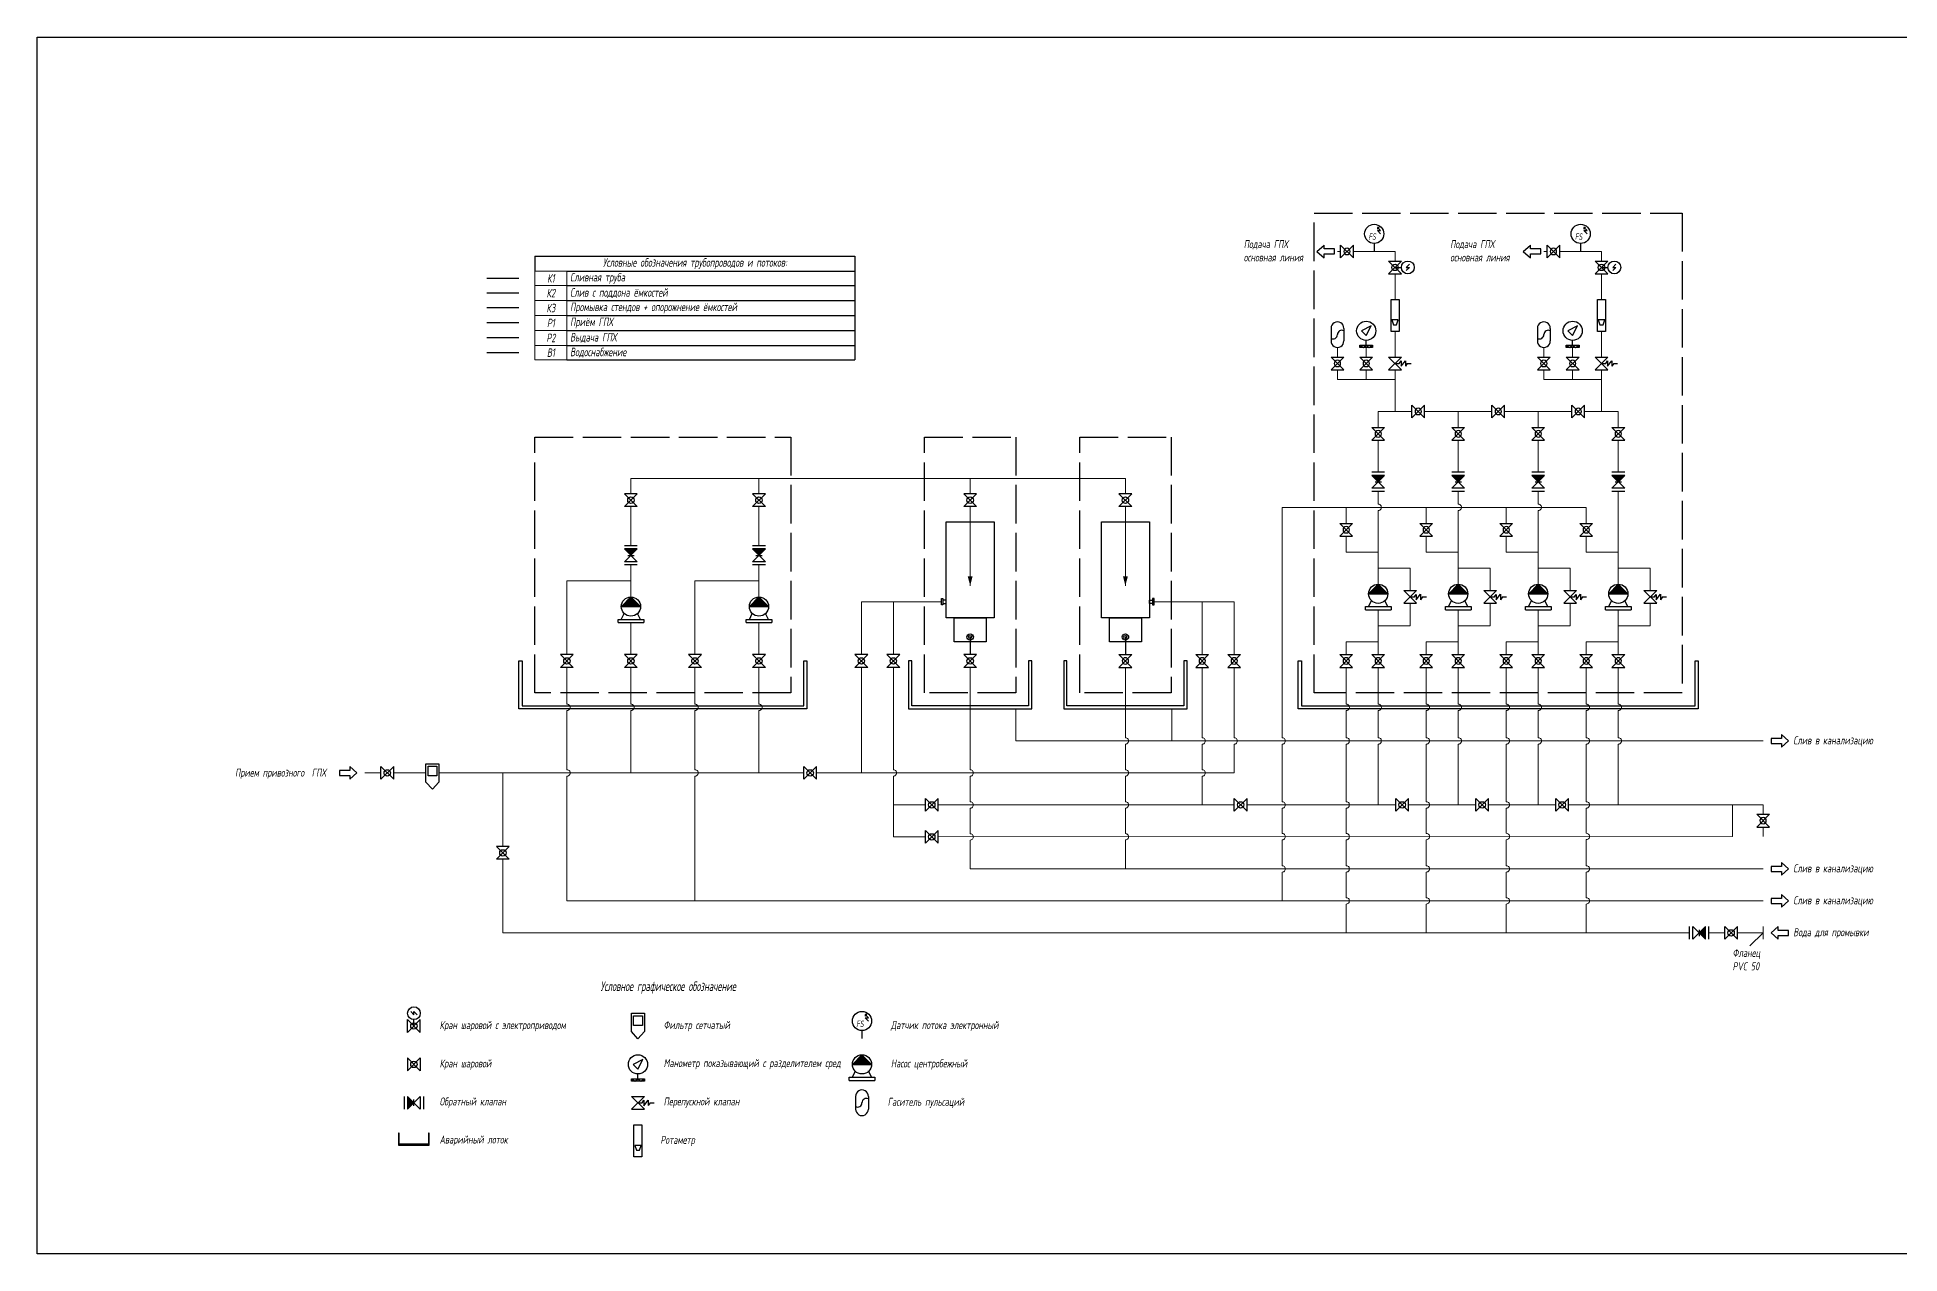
# Model space of a CAD drawing. Header units: inches. Extents: x -98789 to 102479, y -41186 to 39392.
# Drawn here: x -11985 to 46210, y -41186 to -3160 of the extents above; entities that cross this region are included whole.
import ezdxf

# ---------------------------------------------------------------- set-up
doc = ezdxf.new("R2010")
doc.units = ezdxf.units.IN
doc.header["$MEASUREMENT"] = 0
doc.linetypes.add('ACAD_ISO02W100', pattern=[15, 12, -3])
doc.layers.add('1', color=7, linetype='Continuous')
doc.layers.add('система', color=1, linetype='Continuous')
for name, color, linetype, lineweight, true_color in [('В1+', 7, 'Continuous', 0, 0x0080ff), ('К1+', 7, 'Continuous', 0, 0xc85014), ('К2+', 7, 'Continuous', 0, 0xf0503c), ('К3+', 7, 'Continuous', 0, 0x823c3c), ('Р1+', 7, 'Continuous', 0, 0xff0080), ('Р2+', 7, 'Continuous', 0, 0xff80ff)]:
    doc.layers.add(name, color=color, linetype=linetype, lineweight=lineweight, true_color=true_color)
doc.layers.add('Надписи', color=7, linetype='Continuous', true_color=0x93278f)
doc.styles.add('Eskd знаки', font='eskd.shx', dxfattribs={"width": 0.8, "oblique": 10})

# ---------------------------------------------------------------- blocks, each defined once
blk = doc.blocks.new('Насос')
h = blk.add_hatch(color=256)
h.dxf.hatch_style = 1
h.paths.add_polyline_path([(299, 0), (0, 300), (-299, 0)])
for p, q in [((-300, 0), (300, 0)), ((-400, -500), (-400, -400)), ((-400, -400), (400, -400)), ((-400, -500), (400, -500)), ((-300, -400), (-208, -216)), ((300, -400), (208, -216)), ((400, -400), (400, -500))]:
    blk.add_line(p, q)
at = {"ltscale": 10}
for q in [(-299, 0), (299, 0)]:
    blk.add_line((0, 300), q, dxfattribs=at)
blk.add_circle((0, 0), 300)
blk = doc.blocks.new('Ёмкость №2')
for points in [[(-750, 1500), (750, 1500), (750, -1500), (-750, -1500)], [(750, -950), (850, -950), (850, -1050), (750, -1050)], [(900, -900), (850, -900), (850, -1100), (900, -1100)], [(-500, -1500), (500, -1500), (500, -2250), (-500, -2250)]]:
    blk.add_lwpolyline(points, close=True)
for radius in [100, 50]:
    blk.add_circle((0, -2100), radius)
blk = doc.blocks.new('*T6')
at = {"color": 0, "linetype": 'ByBlock', "lineweight": -2, "transparency": 16777216}
for p, q in [((0, 0), (10000, 0)), ((0, 0), (0, -467)), ((10000, 0), (10000, -3244)), ((1000, -467), (10000, -467)), ((1000, -922), (10000, -922)), ((1000, -1389), (10000, -1389)), ((1000, -1856), (10000, -1856)), ((1000, -2322), (10000, -2322)), ((1000, -2789), (10000, -2789)), ((1000, -3244), (10000, -3244))]:
    blk.add_line(p, q, dxfattribs=at)
at = {"color": 7, "linetype": 'ByBlock', "lineweight": 15, "transparency": 16777216}
for p, q in [((0, -467), (1000, -467)), ((0, -467), (0, -3244)), ((1000, -467), (1000, -3244)), ((0, -922), (1000, -922)), ((0, -1389), (1000, -1389)), ((0, -1856), (1000, -1856)), ((0, -2322), (1000, -2322)), ((0, -2789), (1000, -2789)), ((0, -3244), (1000, -3244))]:
    blk.add_line(p, q, dxfattribs=at)
at = {"color": 0, "transparency": 16777216, "style": 'Eskd знаки'}
for s, insert, char_height, width, attachment_point in [('К1', (500, -694), 266.7, 910, 5), ('Сливная труба', (1100, -694), 266.67, 8800.02, 4), ('Условные обозначения трубопроводов и потоков:', (5000, -233), 266.67, 9997.82, 5), ('К2', (500, -1156), 266.7, 910, 5), ('Слив с поддона ёмкостей', (1100, -1156), 266.67, 8800.02, 4), ('К3', (500, -1622), 266.7, 910, 5), ('Промывка стендов + опорожнение ёмкостей', (1100, -1622), 266.67, 8800.02, 4), ('Р1', (500, -2089), 266.7, 910, 5), ('Приём ГПХ', (1100, -2089), 266.7, 8800.02, 4), ('Р2', (500, -2556), 266.7, 910, 5), ('В1', (500, -3017), 266.7, 910, 5), ('Выдача ГПХ', (1100, -2556), 266.7, 8800.02, 4), ('Водоснабжение', (1100, -3017), 266.67, 8800.02, 4)]:
    blk.add_mtext(s, dxfattribs=dict(at, insert=insert, char_height=char_height, width=width, attachment_point=attachment_point))
blk = doc.blocks.new('Кран шаровой')
for p, q in [((-200, 200), (-200, -200)), ((200, -200), (-200, 200)), ((200, 200), (-200, -200)), ((200, 200), (200, -200))]:
    blk.add_line(p, q)
blk.add_circle((0, 0), 100)
blk = doc.blocks.new('Обратный клапан')
h = blk.add_hatch(color=256)
h.dxf.hatch_style = 1
h.paths.add_polyline_path([(-200, 200), (-200, -200), (0, 0)])
for p, q in [((-300, 200), (-300, -200)), ((-200, 200), (-200, -200)), ((-200, -200), (200, 200)), ((-200, 200), (200, -200)), ((0, -100), (0, 100)), ((200, 200), (200, -200)), ((300, 200), (300, -200))]:
    blk.add_line(p, q)
blk = doc.blocks.new('Емкость №1')
for points in [[(-750, 1500), (750, 1500), (750, -1500), (-750, -1500)], [(-900, -900), (-850, -900), (-850, -1100), (-900, -1100)], [(-750, -950), (-850, -950), (-850, -1050), (-750, -1050)], [(-500, -1500), (500, -1500), (500, -2250), (-500, -2250)]]:
    blk.add_lwpolyline(points, close=True)
for radius in [100, 50]:
    blk.add_circle((0, -2100), radius)
blk = doc.blocks.new('Фильтр сетчатый')
for q in [(0, -285), (405, -285)]:
    blk.add_line((202, -509), q)
blk.add_lwpolyline([(0, -285), (0, 285), (405, 285), (405, -285)])
blk.add_lwpolyline([(64, 210), (340, 210), (340, -95), (64, -95)], close=True)
blk = doc.blocks.new('Гаситель пульсаций')
at = {"layer": 'система', "color": 0}
for p, q in [((-200, 596), (-200, 204)), ((200, 596), (200, 204))]:
    blk.add_line(p, q, dxfattribs=at)
for centre, radius, start, end in [((0, 600), 200, 358.8621, 181.1379), ((-135, 400), 135, 241.03063, 0.00395), ((0, 200), 200, 178.8621, 1.1379), ((138, 397), 138, 63.46804, 178.56441)]:
    blk.add_arc(centre, radius, start, end, dxfattribs=at)
blk = doc.blocks.new('Манометр с разделителем сред')
for p, q in [((150, 670), (-150, 520)), ((0, 370), (150, 670)), ((0, 370), (150, 670)), ((-150, 520), (0, 370))]:
    blk.add_line(p, q)
blk.add_lwpolyline([(-200, 70), (200, 70), (200, 0), (-200, 0)], close=True)
for points in [[(-200, 70), (-87, 0), (0, 70), (87, 0), (200, 70)], [(0, 70), (0, 220)]]:
    blk.add_lwpolyline(points)
blk.add_circle((0, 520), 300)
blk = doc.blocks.new('Кран шаровой с электроприводом')
for p, q in [((-200, -200), (-200, 200)), ((-200, 200), (200, -200)), ((-200, -200), (200, 200)), ((-100, 450), (0, 350)), ((0, 350), (0, 450)), ((0, 450), (100, 350)), ((0, 0), (0, 200)), ((200, -200), (200, 200))]:
    blk.add_line(p, q)
for centre, radius in [((0, 400), 200), ((0, 0), 100)]:
    blk.add_circle(centre, radius)
blk = doc.blocks.new('Перепускной клапан')
at = {"layer": 'система', "color": 7}
for p, q in [((-200, 200), (200, 200)), ((-200, 200), (200, -200)), ((200, 200), (-200, -200)), ((134, 0), (189, 80)), ((189, -90), (324, 86)), ((189, 80), (189, -90)), ((324, 86), (324, -87)), ((-200, -200), (200, -200)), ((0, 0), (134, 0)), ((383, 0), (324, -87)), ((383, 0), (503, 0))]:
    blk.add_line(p, q, dxfattribs=at)
blk = doc.blocks.new('Ротаметр')
for points in [[(-125, 1000), (125, 1000), (125, 0), (-125, 0)], [(100, 358), (-100, 358), (-50, 208), (50, 208)]]:
    blk.add_lwpolyline(points, close=True)
blk = doc.blocks.new('Датчик потока')
for p, q in [((200, 650), (100, 750)), ((200, 550), (100, 650)), ((100, 650), (200, 650)), ((0, 250), (0, 0))]:
    blk.add_line(p, q)
blk.add_circle((0, 550), 300)
at = {"layer": '1'}
for p, q in [((100, 750), (150, 750)), ((150, 750), (100, 750)), ((100, 750), (100, 700)), ((100, 700), (150, 750))]:
    blk.add_line(p, q, dxfattribs=at)
at = {"layer": '1', "insert": (-180, 564), "char_height": 200, "attachment_point": 1, "style": 'Eskd знаки'}
blk.add_mtext_dynamic_manual_height_columns('FS', width=522.43, gutter_width=22.5, heights=[0], dxfattribs=at)

msp = doc.modelspace()

# ---------------------------------------------------------------- hatches: boundary and pattern name
h = msp.add_hatch(color=256)
h.dxf.hatch_style = 1
h.paths.add_polyline_path([(14083, -35267), (13784, -34967), (13485, -35267)])
h = msp.add_hatch(color=256)
h.dxf.hatch_style = 1
h.paths.add_polyline_path([(-416, -36267), (-416, -36667), (-216, -36467)])

# ---------------------------------------------------------------- linework, layer by layer
for p, q in [((27998, -9856), (28222, -9660)), ((27998, -9856), (28222, -10051)), ((28222, -9778), (28222, -9660)), ((28546, -9778), (28222, -9778)), ((28546, -9933), (28546, -9778)), ((34448, -9856), (34672, -9660)), ((34448, -9856), (34672, -10051)), ((34672, -9778), (34672, -9660)), ((34996, -9778), (34672, -9778)), ((34996, -9933), (34996, -9778)), ((28222, -10051), (28222, -9933)), ((28222, -9933), (28546, -9933)), ((34672, -10051), (34672, -9933)), ((34672, -9933), (34996, -9933)), ((42515, -24960), (42515, -25078)), ((42739, -25156), (42515, -24960)), ((42515, -25078), (42190, -25078)), ((42190, -25078), (42190, -25233)), ((42190, -25233), (42515, -25233)), ((42739, -25156), (42515, -25351)), ((42515, -25233), (42515, -25351)), ((-2222, -26078), (-2546, -26078)), ((-2546, -26078), (-2546, -26233)), ((-2222, -25960), (-2222, -26078)), ((-1998, -26156), (-2222, -25960)), ((-1998, -26156), (-2222, -26351)), ((-2546, -26233), (-2222, -26233)), ((-2222, -26233), (-2222, -26351)), ((42515, -29078), (42190, -29078)), ((42190, -29078), (42190, -29233)), ((42515, -28960), (42515, -29078)), ((42739, -29156), (42515, -28960)), ((42190, -29233), (42515, -29233)), ((42739, -29156), (42515, -29351)), ((42515, -29233), (42515, -29351)), ((42515, -30078), (42190, -30078)), ((42190, -30078), (42190, -30233)), ((42190, -30233), (42515, -30233)), ((42515, -29960), (42515, -30078)), ((42739, -30156), (42515, -29960)), ((42739, -30156), (42515, -30351)), ((42515, -30233), (42515, -30351)), ((41940, -31156), (41522, -31560)), ((42190, -31156), (42414, -30960)), ((42190, -31156), (42414, -31351)), ((42414, -31078), (42414, -30960)), ((42739, -31078), (42414, -31078)), ((42414, -31351), (42414, -31233)), ((42414, -31233), (42739, -31233)), ((42739, -31233), (42739, -31078)), ((-316, -33617), (-216, -33717)), ((-216, -33717), (-216, -33617)), ((-216, -33617), (-116, -33717)), ((-416, -34267), (-416, -33867)), ((-416, -33867), (-16, -34267)), ((-416, -34267), (-16, -33867)), ((-216, -34067), (-216, -33867)), ((-16, -34267), (-16, -33867)), ((-416, -35067), (-416, -35467)), ((-16, -35467), (-416, -35067)), ((-16, -35067), (-416, -35467)), ((-16, -35067), (-16, -35467)), ((13484, -35267), (14084, -35267)), ((13484, -35667), (13584, -35467)), ((14084, -35667), (13984, -35467)), ((13384, -35767), (13384, -35667)), ((13384, -35667), (14184, -35667)), ((13384, -35767), (14184, -35767)), ((14184, -35667), (14184, -35767)), ((-516, -36267), (-516, -36667)), ((-416, -36267), (-416, -36667)), ((-416, -36667), (-16, -36267)), ((-416, -36267), (-16, -36667)), ((-216, -36567), (-216, -36367)), ((-16, -36267), (-16, -36667)), ((84, -36267), (84, -36667))]:
    msp.add_line(p, q)
at = {"ltscale": 10}
for q in [(13485, -35267), (14083, -35267)]:
    msp.add_line((13784, -34967), q, dxfattribs=at)
at = {"color": 3}
msp.add_lwpolyline([(-11985, -3160), (49228, -3160), (49228, -41186), (-11985, -41186)], close=True, dxfattribs=at)
at = {"linetype": 'ACAD_ISO02W100', "ltscale": 100}
for points in [[(27915, -8656), (39415, -8656), (39415, -23656), (27915, -23656)], [(3565, -15656), (11565, -15656), (11565, -23656), (3565, -23656)], [(15740, -15656), (18590, -15656), (18590, -23656), (15740, -23656)], [(20590, -15656), (23440, -15656), (23440, -23656), (20590, -23656)]]:
    msp.add_lwpolyline(points, close=True, dxfattribs=at)
for points in [[(17165, -20006, 154, 0, 0), (17165, -20306, 0, 0, 0)], [(22015, -20006, 154, 0, 0), (22015, -20306, 0, 0, 0)]]:
    msp.add_lwpolyline(points, format="xyseb")
for points in [[(17165, -21906), (17165, -22456)], [(22015, -21906), (22015, -22456)]]:
    msp.add_lwpolyline(points)
for points in [[(3165, -22656), (3165, -24056), (11965, -24056), (11965, -22656), (12065, -22656), (12065, -24156), (3065, -24156), (3065, -22656)], [(18990, -22656), (18990, -24056), (15340, -24056), (15340, -22656), (15240, -22656), (15240, -24156), (19090, -24156), (19090, -22656)], [(23840, -22656), (23840, -24056), (20190, -24056), (20190, -22656), (20090, -22656), (20090, -24156), (23940, -24156), (23940, -22656)], [(27515, -22656), (27515, -24056), (39815, -24056), (39815, -22656), (39915, -22656), (39915, -24156), (27415, -24156), (27415, -22656)], [(236, -37412), (236, -37762), (-677, -37762), (-677, -37412), (-702, -37412), (-702, -37787), (261, -37787), (261, -37412)]]:
    msp.add_lwpolyline(points, close=True)
for centre, radius in [((-216, -33667), 200), ((-216, -34067), 100), ((-216, -35267), 100), ((13784, -35267), 300)]:
    msp.add_circle(centre, radius)
at = {"layer": 'В1+', "lineweight": 30}
msp.add_lwpolyline([(3065, -13023), (2065, -13023)], dxfattribs=at)
at = {"layer": 'В1+'}
for points in [[(29915, -22056), (28915, -22056), (28915, -22456)], [(32415, -22056), (31415, -22056), (31415, -22456)], [(34915, -22056), (33915, -22056), (33915, -22456)], [(37415, -22056), (36415, -22056), (36415, -22456)], [(28915, -22856), (28915, -24006)], [(31415, -22856), (31415, -24006)], [(33915, -22856), (33915, -24006)], [(36415, -22856), (36415, -24006)], [(28915, -24206), (28915, -25056)], [(31415, -24206), (31415, -25056)], [(33915, -24206), (33915, -25056)], [(36415, -24206), (36415, -25056)], [(28915, -25256), (28915, -27056)], [(31415, -25256), (31415, -27056)], [(33915, -25256), (33915, -27056)], [(36415, -25256), (36415, -27056)], [(2565, -28456), (2565, -26156)], [(28915, -27256), (28915, -28047)], [(31415, -27256), (31415, -28045)], [(33915, -27256), (33915, -28044)], [(36415, -27256), (36415, -28042)], [(28915, -28247), (28915, -29056)], [(31415, -28245), (31415, -29056)], [(33915, -28244), (33915, -29056)], [(36415, -28242), (36415, -29056)], [(2565, -28856), (2565, -31156), (39640, -31156)], [(28915, -29256), (28915, -30056)], [(31415, -29256), (31415, -30056)], [(33915, -29256), (33915, -30056)], [(36415, -29256), (36415, -30056)], [(28915, -30256), (28915, -31156)], [(31415, -30256), (31415, -31156)], [(33915, -30256), (33915, -31156)], [(36415, -30256), (36415, -31156)], [(40240, -31156), (40740, -31156)], [(41140, -31156), (41940, -31156)], [(41940, -30956), (41940, -31356)]]:
    msp.add_lwpolyline(points, dxfattribs=at)
for centre in [(28915, -24106), (31415, -24106), (33915, -24106), (36415, -24106), (28915, -25156), (31415, -25156), (33915, -25156), (36415, -25156), (28915, -27156), (31415, -27156), (33915, -27156), (36415, -27156), (28915, -28147), (31415, -28145), (33915, -28144), (36415, -28142), (28915, -29156), (31415, -29156), (33915, -29156), (36415, -29156), (28915, -30156), (31415, -30156), (33915, -30156), (36415, -30156)]:
    msp.add_arc(centre, 100, 269.7459, 90.2541, dxfattribs=at)
at = {"layer": 'К1+', "lineweight": 30}
msp.add_lwpolyline([(3065, -10701), (2065, -10701)], dxfattribs=at)
at = {"layer": 'К1+'}
for points in [[(36415, -18356), (36415, -17856), (26915, -17856), (26915, -25056)], [(28915, -18356), (28915, -17856)], [(31415, -18356), (31415, -17856)], [(33915, -18356), (33915, -17856)], [(29915, -19256), (28915, -19256), (28915, -18756)], [(32415, -19256), (31415, -19256), (31415, -18756)], [(34915, -19256), (33915, -19256), (33915, -18756)], [(37415, -19256), (36415, -19256), (36415, -18756)], [(6565, -20156), (4565, -20156), (4565, -22456)], [(10565, -20156), (8565, -20156), (8565, -22456)], [(4565, -24006), (4565, -22856)], [(8565, -24006), (8565, -22856)], [(4565, -26056), (4565, -24206)], [(8565, -26056), (8565, -24206)], [(26915, -25256), (26915, -27056)], [(41940, -30156), (4565, -30156), (4565, -26256)], [(8565, -30156), (8565, -26256)], [(26915, -27256), (26915, -28048)], [(26915, -28248), (26915, -29056)], [(26915, -29256), (26915, -30156)]]:
    msp.add_lwpolyline(points, dxfattribs=at)
for centre in [(4565, -24106), (8565, -24106), (26915, -25156), (4565, -26156), (8565, -26156), (26915, -27156), (26915, -28148), (26915, -29156)]:
    msp.add_arc(centre, 100, 269.7459, 90.2541, dxfattribs=at)
at = {"layer": 'К2+', "lineweight": 30}
msp.add_lwpolyline([(3065, -11156), (2065, -11156)], dxfattribs=at)
at = {"layer": 'К2+'}
for points in [[(18590, -24156), (18590, -25156), (41940, -25156)], [(23465, -24156), (23465, -25156)]]:
    msp.add_lwpolyline(points, dxfattribs=at)
at = {"layer": 'К3+', "lineweight": 30}
msp.add_lwpolyline([(3065, -11623), (2065, -11623)], dxfattribs=at)
at = {"layer": 'К3+'}
for points in [[(17165, -26056), (17165, -22856)], [(22015, -22856), (22015, -25056)], [(22015, -25256), (22015, -26056)], [(17165, -27056), (17165, -26256)], [(22015, -26256), (22015, -27056)], [(17165, -28055), (17165, -27256)], [(22015, -27256), (22015, -28052)], [(41940, -29156), (17165, -29156), (17165, -28255)], [(22015, -28252), (22015, -29156)]]:
    msp.add_lwpolyline(points, dxfattribs=at)
for centre in [(22015, -25156), (17165, -26156), (22015, -26156), (17165, -27156), (22015, -27156), (17165, -28155), (22015, -28152)]:
    msp.add_arc(centre, 100, 269.7459, 90.2541, dxfattribs=at)
at = {"layer": 'Р1+', "lineweight": 30}
msp.add_lwpolyline([(3065, -12090), (2065, -12090)], dxfattribs=at)
at = {"layer": 'Р1+'}
for points in [[(6565, -17431), (6565, -16956), (22015, -16956), (22015, -17431)], [(10565, -17431), (10565, -16956)], [(17165, -17431), (17165, -16956)], [(6565, -19056), (6565, -17831)], [(10565, -19056), (10565, -17831)], [(17165, -17831), (17165, -20306)], [(22015, -17831), (22015, -20306)], [(6565, -19656), (6565, -20656)], [(10565, -19656), (10565, -20656)], [(6565, -21456), (6565, -22456)], [(10565, -21456), (10565, -22456)], [(6565, -22856), (6565, -24006)], [(10565, -22856), (10565, -24006)], [(6565, -24206), (6565, -26156)], [(10565, -24206), (10565, -26156)], [(-1748, -26156), (-1248, -26156)], [(161, -26156), (-848, -26156)], [(11965, -26156), (565, -26156)]]:
    msp.add_lwpolyline(points, dxfattribs=at)
for centre in [(6565, -24106), (10565, -24106)]:
    msp.add_arc(centre, 100, 269.7459, 90.2541, dxfattribs=at)
at = {"layer": 'Р2+'}
for points in [[(28640, -9856), (28740, -9856)], [(30440, -10156), (30440, -9856), (29140, -9856)], [(35090, -9856), (35190, -9856)], [(36890, -10156), (36890, -9856), (35590, -9856)], [(30440, -11356), (30440, -10556)], [(36890, -11356), (36890, -10556)], [(30440, -13156), (30440, -12356)], [(36890, -13156), (36890, -12356)], [(28640, -13156), (28640, -12856)], [(29540, -13156), (29540, -12856)], [(35090, -13156), (35090, -12856)], [(35990, -13156), (35990, -12856)], [(30440, -13856), (28640, -13856), (28640, -13556)], [(29540, -13856), (29540, -13556)], [(30440, -14856), (30440, -13556)], [(36890, -13856), (35090, -13856), (35090, -13556)], [(35990, -13856), (35990, -13556)], [(36890, -14856), (36890, -13556)], [(29915, -14856), (29915, -15356)], [(30965, -14856), (29915, -14856)], [(33465, -14856), (31365, -14856)], [(32415, -14856), (32415, -15356)], [(35965, -14856), (33865, -14856)], [(34915, -14856), (34915, -15356)], [(37415, -14856), (36365, -14856)], [(37415, -14856), (37415, -15356)], [(29915, -15756), (29915, -16756)], [(32415, -15756), (32415, -16756)], [(34915, -15756), (34915, -16756)], [(37415, -15756), (37415, -16756)], [(29915, -17356), (29915, -17756)], [(32415, -17356), (32415, -17756)], [(34915, -17356), (34915, -17756)], [(37415, -17356), (37415, -20256)], [(29915, -17956), (29915, -20256)], [(32415, -17956), (32415, -20256)], [(34915, -17956), (34915, -20256)], [(29915, -19756), (30915, -19756), (30915, -20455)], [(32415, -19756), (33415, -19756), (33415, -20455)], [(34915, -19756), (35915, -19756), (35915, -20455)], [(37415, -19756), (38415, -19756), (38415, -20455)], [(16265, -20806), (13765, -20806), (13765, -22456)], [(14765, -20806), (14765, -22456)], [(22915, -20806), (25415, -20806), (25415, -22456)], [(24415, -20806), (24415, -22456)], [(30915, -20855), (30915, -21556), (29915, -21556)], [(33415, -20855), (33415, -21556), (32415, -21556)], [(35915, -20855), (35915, -21556), (34915, -21556)], [(38415, -20855), (38415, -21556), (37415, -21556)], [(29915, -21056), (29915, -22456)], [(32415, -21056), (32415, -22456)], [(34915, -21056), (34915, -22456)], [(37415, -21056), (37415, -22456)], [(13765, -22856), (13765, -26156)], [(14765, -26056), (14765, -22856)], [(24415, -22856), (24415, -25056)], [(25415, -25056), (25415, -22856)], [(29915, -22856), (29915, -24006)], [(32415, -22856), (32415, -24006)], [(34915, -22856), (34915, -24006)], [(37415, -22856), (37415, -24006)], [(29915, -24206), (29915, -25056)], [(32415, -24206), (32415, -25056)], [(34915, -24206), (34915, -25056)], [(37415, -24206), (37415, -25056)], [(12365, -26156), (25415, -26156), (25415, -25256)], [(24415, -25256), (24415, -26056)], [(29915, -25256), (29915, -27156)], [(32415, -25256), (32415, -27156)], [(34915, -25256), (34915, -27156)], [(37415, -25256), (37415, -27156)], [(15765, -28156), (14765, -28156), (14765, -26256)], [(24415, -26256), (24415, -27156)], [(15765, -27156), (14765, -27156)], [(40989, -27156), (40989, -28139), (16165, -28156)], [(25415, -27156), (16165, -27156)], [(25815, -27156), (30462, -27156)], [(30862, -27156), (32962, -27156)], [(33362, -27156), (35462, -27156)], [(35862, -27156), (41940, -27156), (41940, -27447)], [(41940, -28139), (41940, -27847)]]:
    msp.add_lwpolyline(points, dxfattribs=at)
at = {"layer": 'Р2+', "lineweight": 30}
msp.add_lwpolyline([(3065, -12556), (2065, -12556)], dxfattribs=at)
at = {"layer": 'Р2+'}
for centre in [(29915, -17856), (32415, -17856), (34915, -17856), (29915, -24106), (32415, -24106), (34915, -24106), (37415, -24106), (24415, -25156), (25415, -25156), (29915, -25156), (32415, -25156), (34915, -25156), (37415, -25156), (14765, -26156), (24415, -26156)]:
    msp.add_arc(centre, 100, 269.7459, 90.2541, dxfattribs=at)
at = {"layer": 'система', "color": 7}
for p, q in [((30715, -20455), (31115, -20455)), ((30715, -20455), (31115, -20855)), ((31115, -20455), (30715, -20855)), ((30715, -20855), (31115, -20855)), ((30915, -20656), (31050, -20656)), ((31049, -20656), (31104, -20575)), ((31104, -20746), (31239, -20570)), ((31104, -20575), (31104, -20746)), ((31239, -20570), (31239, -20743)), ((31298, -20656), (31239, -20743)), ((31298, -20656), (31418, -20656)), ((33215, -20455), (33615, -20455)), ((33215, -20455), (33615, -20855)), ((33615, -20455), (33215, -20855)), ((33215, -20855), (33615, -20855)), ((33415, -20656), (33550, -20656)), ((33549, -20656), (33604, -20575)), ((33604, -20746), (33739, -20570)), ((33604, -20575), (33604, -20746)), ((33739, -20570), (33739, -20743)), ((33798, -20656), (33739, -20743)), ((33798, -20656), (33918, -20656)), ((35715, -20455), (36115, -20455)), ((35715, -20455), (36115, -20855)), ((36115, -20455), (35715, -20855)), ((35715, -20855), (36115, -20855)), ((35915, -20656), (36050, -20656)), ((36049, -20656), (36104, -20575)), ((36104, -20746), (36239, -20570)), ((36104, -20575), (36104, -20746)), ((36239, -20570), (36239, -20743)), ((36298, -20656), (36239, -20743)), ((36298, -20656), (36418, -20656)), ((38215, -20455), (38615, -20455)), ((38215, -20455), (38615, -20855)), ((38615, -20455), (38215, -20855)), ((38215, -20855), (38615, -20855)), ((38415, -20656), (38550, -20656)), ((38549, -20656), (38604, -20575)), ((38604, -20746), (38739, -20570)), ((38604, -20575), (38604, -20746)), ((38739, -20570), (38739, -20743)), ((38798, -20656), (38739, -20743)), ((38798, -20656), (38918, -20656))]:
    msp.add_line(p, q, dxfattribs=at)

# ---------------------------------------------------------------- block references
for name, p in [('Датчик потока', (29790, -9856)), ('Датчик потока', (36240, -9856)), ('*T6', (3565, -10003)), ('Ротаметр', (30440, -12356)), ('Ротаметр', (36890, -12356)), ('Гаситель пульсаций', (28640, -12856)), ('Манометр с разделителем сред', (29540, -12856)), ('Гаситель пульсаций', (35090, -12856)), ('Манометр с разделителем сред', (35990, -12856)), ('Перепускной клапан', (30440, -13356)), ('Перепускной клапан', (36890, -13356)), ('Емкость №1', (17165, -19806)), ('Ёмкость №2', (22015, -19806)), ('Насос', (29915, -20556)), ('Насос', (32415, -20556)), ('Насос', (34915, -20556)), ('Насос', (37415, -20556)), ('Насос', (6565, -20956)), ('Насос', (10565, -20956)), ('Фильтр сетчатый', (161, -26156)), ('Фильтр сетчатый', (6582, -33955)), ('Датчик потока', (13784, -34461)), ('Манометр с разделителем сред', (6784, -35787)), ('Гаситель пульсаций', (13784, -36867)), ('Перепускной клапан', (6784, -36467)), ('Ротаметр', (6784, -38157))]:
    msp.add_blockref(name, p)
at = {"xscale": -1}
for p, rotation in [((28940, -9856), 180), ((35390, -9856), 180), ((28640, -13356), 90.00000000000024), ((29540, -13356), 90.00000000000024), ((35090, -13356), 90.00000000000024), ((35990, -13356), 90.00000000000024), ((31165, -14856), 180), ((33665, -14856), 180), ((36165, -14856), 180), ((29915, -15556), 90.00000000000024), ((32415, -15556), 90.00000000000024), ((34915, -15556), 90.00000000000024), ((37415, -15556), 90.00000000000024), ((28915, -18556), 90.00000000000024), ((31415, -18556), 90.00000000000024), ((33915, -18556), 90.00000000000024), ((36415, -18556), 90.00000000000024), ((22015, -22656), 90.00000000000024), ((24415, -22656), 90.00000000000024), ((25415, -22656), 90.00000000000024), ((28915, -22656), 90.00000000000024), ((29915, -22656), 90.00000000000024), ((31415, -22656), 90.00000000000024), ((32415, -22656), 90.00000000000024), ((33915, -22656), 90.00000000000024), ((34915, -22656), 90.00000000000024), ((36415, -22656), 90.00000000000024), ((37415, -22656), 90.00000000000024), ((41940, -27647), 90.00000000000024)]:
    msp.add_blockref('Кран шаровой', p, dxfattribs=dict(at, rotation=rotation))
for name, p, rotation in [('Кран шаровой с электроприводом', (30440, -10356), 270), ('Кран шаровой с электроприводом', (36890, -10356), 270), ('Обратный клапан', (29915, -17056), 270.0000000000001), ('Обратный клапан', (32415, -17056), 270.0000000000001), ('Обратный клапан', (34915, -17056), 270.0000000000001), ('Обратный клапан', (37415, -17056), 270.0000000000001), ('Кран шаровой', (6565, -17631), 269.9999999999997), ('Кран шаровой', (10565, -17631), 269.9999999999997), ('Кран шаровой', (17165, -17631), 269.9999999999997), ('Кран шаровой', (22015, -17631), 269.9999999999997), ('Обратный клапан', (6565, -19356), 270.0000000000001), ('Обратный клапан', (10565, -19356), 270.0000000000001), ('Кран шаровой', (4565, -22656), 269.9999999999997), ('Кран шаровой', (6565, -22656), 269.9999999999997), ('Кран шаровой', (8565, -22656), 269.9999999999997), ('Кран шаровой', (10565, -22656), 269.9999999999997), ('Кран шаровой', (13765, -22656), 269.9999999999997), ('Кран шаровой', (14765, -22656), 269.9999999999997), ('Кран шаровой', (17165, -22656), 269.9999999999997), ('Кран шаровой', (-1048, -26156), 179.9999999999997), ('Кран шаровой', (12165, -26156), 179.9999999999997), ('Кран шаровой', (15965, -27156), 179.9999999999997), ('Кран шаровой', (25615, -27156), 179.9999999999997), ('Кран шаровой', (30662, -27156), 179.9999999999997), ('Кран шаровой', (33162, -27156), 179.9999999999997), ('Кран шаровой', (35662, -27156), 179.9999999999997), ('Кран шаровой', (2565, -28656), 269.9999999999997), ('Кран шаровой', (15965, -28156), 179.9999999999997), ('Обратный клапан', (39940, -31156), 180), ('Кран шаровой', (40940, -31156), 179.9999999999997)]:
    msp.add_blockref(name, p, dxfattribs=dict(rotation=rotation))

# ---------------------------------------------------------------- texts
at = {"layer": '1', "char_height": 250, "attachment_point": 1, "style": 'Eskd знаки'}
for s, width, heights, insert in [(' {\\H1.2x;Условное графическое обозначение}', 7988.49, [333], (5498, -32673)), ('Кран шаровой с электроприводом', 5424.02, [0], (588, -33912)), ('Фильтр сетчатый', 5424.02, [0], (7588, -33912)), ('Датчик потока электронный', 5424.02, [0], (14688, -33912)), ('Кран шаровой', 5424.02, [0], (588, -35112)), ('Манометр показывающий с разделителем сред', 5424.02, [0], (7588, -35101)), ('Насос центробежный', 5424.02, [0], (14688, -35112)), ('Обратный клапан', 5424.02, [0], (588, -36301)), ('Перепускной клапан', 5424.02, [0], (7588, -36301)), ('Гаситель пульсаций', 5424.02, [0], (14588, -36312)), ('Аварийный лоток', 5424.02, [0], (588, -37491)), ('Ротаметр', 5424.02, [0], (7488, -37501))]:
    msp.add_mtext_dynamic_manual_height_columns(s, width=width, gutter_width=11.2, heights=heights, dxfattribs=dict(at, insert=insert))
at = {"layer": 'Надписи', "ltscale": 15, "char_height": 250, "attachment_point": 1, "style": 'Eskd знаки'}
for s, width, heights, insert in [('Подача ГПХ\\Pосновная линия', 2794.12, [1017], (25714, -9501)), ('Подача ГПХ\\Pосновная линия', 2794.12, [1017], (32164, -9501)), ('Слив в канализацию', 4252.81, [535], (42885, -25013)), ('\\pi52.66273;Прием привозного  ГПХ', 3249.41, [744], (-5856, -26022)), ('Слив в канализацию', 3722.83, [535], (42885, -29013)), ('Слив в канализацию', 3783.57, [535], (42885, -30013)), ('Вода для промывки', 2897.84, [2.5], (42885, -31011)), ('Фланец PVC 50', 1039.53, [0], (40988, -31658))]:
    msp.add_mtext_dynamic_manual_height_columns(s, width=width, gutter_width=615, heights=heights, dxfattribs=dict(at, insert=insert))

doc.saveas('drawing.dxf')
